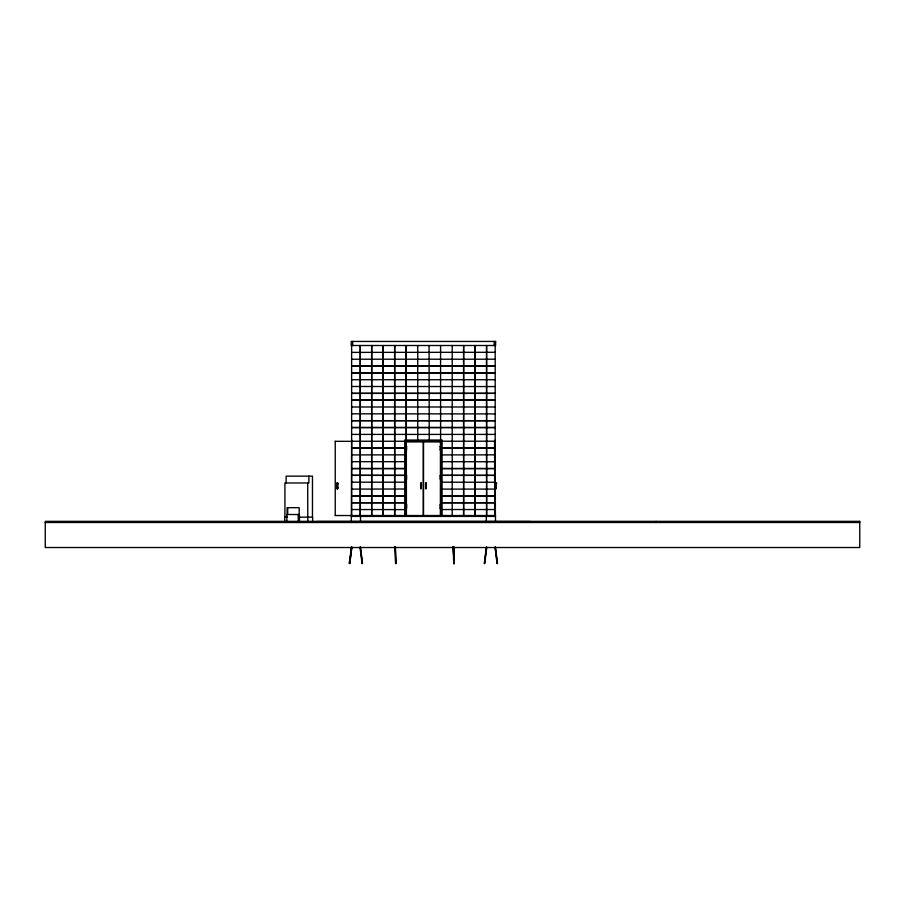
<?xml version="1.0" encoding="UTF-8"?>
<svg xmlns="http://www.w3.org/2000/svg" width="905" height="905" viewBox="0 0 905 905"><rect width="100%" height="100%" fill="white"/><g stroke="black" fill="none" stroke-linecap="round" stroke-linejoin="round"><path stroke-width="1.36" d="M351.909 547.208L349.296 563.51L351.378 547.129M349.839 563.566L351.593 547.152M349.749 563.566L351.819 547.186M484.277 563.51L486.347 547.129M484.492 563.544L486.573 547.152M484.718 563.566L486.8 547.186M395.553 563.566L394.987 546.62M453.077 546.643L454.186 563.555L453.71 546.631M362.102 563.555L360.02 547.186M497.071 563.566L495.001 547.186M351.706 352.384L495.114 352.294M351.706 359.217L495.114 359.217M351.706 365.971L495.114 365.971M351.706 366.061L495.114 366.061M351.706 372.803L495.114 372.803M351.706 372.894L495.114 372.894M351.706 379.727L495.114 379.727M351.706 386.48L495.114 386.559M351.706 393.313L495.114 393.313M351.706 393.404L495.114 393.404M351.706 406.99L495.114 406.99M351.706 413.823L495.114 413.913M351.706 427.488L495.114 427.488M351.706 427.579L495.114 427.579M351.706 434.411L495.114 434.411M351.649 440.045L351.411 516.404L495.408 516.404L495.171 440.045M351.706 441.255L495.193 441.21M335.201 441.323L352.113 441.323M406.288 441.323L423.291 441.323L423.291 515.533M494.583 441.323L494.752 515.533M404.739 441.504L442.081 441.504M494.119 441.504L495.408 441.504M406.187 441.731L440.633 441.731M440.215 446.448L440.848 446.448L440.758 449.932M494.549 446.448L495.193 446.448M351.706 447.998L406.107 447.998M440.724 447.998L495.114 447.998M351.706 448.088L406.107 448.088M440.724 448.088L495.114 448.088M440.215 449.932L440.848 449.932M494.549 449.932L495.193 449.932M351.706 454.921L406.107 454.842M440.724 454.921L495.114 454.842M351.706 461.674L406.107 461.674M440.724 461.674L495.114 461.765M351.706 468.507L406.107 468.507M440.724 468.507L495.114 468.507M351.706 468.598L406.107 468.598M440.724 468.598L495.114 468.598M440.215 475.679L440.848 475.679M494.549 475.679L495.193 475.679M440.848 479.175L440.215 479.175L440.305 475.679M494.549 479.175L495.193 479.175M351.706 482.184L406.107 482.184M440.724 482.184L495.114 482.263M337.124 483.53L337.78 483.53M494.752 483.53L495.974 483.53M337.124 484.118L337.78 484.118M494.752 484.118L495.974 484.118M337.124 487.603L337.78 487.603M494.752 487.603L495.974 487.603M337.124 488.191L337.78 488.191M494.752 488.191L495.974 488.191M351.706 489.107L406.107 489.017M440.724 489.107L495.114 489.107M351.706 502.694L406.107 502.694M440.724 502.694L495.114 502.694M351.706 502.773L406.107 502.773M440.724 502.773L495.114 502.773M440.215 504.764L440.848 504.764M494.549 504.764L495.193 504.764M440.215 508.259L440.848 508.259M494.549 508.259L495.193 508.259M351.706 509.526L406.107 509.617M440.724 509.526L495.114 509.526M335.201 515.533L495.476 515.533L495.476 521.348M287.451 517.162L284.747 517.162L284.747 521.348M298.571 517.162L312.644 517.162L312.644 521.348M316.727 521.529L530.092 521.529M45.25 522.513L859.75 522.513M453.631 563.544L454.276 563.521M495.454 547.129L497.524 563.51M495.227 547.152L497.298 563.544M360.473 547.129L362.543 563.51M360.247 547.152L362.328 563.544M453.62 546.597L454.186 563.555M453.394 546.597L453.959 563.566M453.167 546.62L453.733 563.566M395.44 546.597L396.005 563.555M395.214 546.597L395.779 563.566M656.125 521.348L656.125 522.513M495.193 345.506L495.171 516.404M494.865 446.448L494.865 449.932M494.865 475.679L494.865 479.175M494.865 504.764L494.865 508.259M494.639 446.448L494.639 449.932M494.639 475.679L494.639 479.175M494.639 504.764L494.639 508.259M494.175 341.434L494.175 345.506M486.607 345.506L486.607 516.404L486.539 345.552M486.313 515.533L486.313 521.348M475.193 345.552L475.193 516.359M475.046 345.552L475.046 516.359M463.699 345.552L463.699 516.359M463.552 345.552L463.552 516.359M452.206 345.552L452.206 516.359M442.081 516.404L442.081 440.045L404.739 440.045L404.739 516.404M440.758 475.679L440.758 479.175M440.758 504.764L440.758 508.259M440.577 345.552L440.633 516.404M440.396 516.404L440.531 441.323L423.529 441.323L423.529 515.533M440.305 446.448L440.305 449.932M440.305 504.764L440.305 508.259M429.083 345.552L429.23 441.165M417.737 345.552L417.737 441.165M406.243 345.552L406.424 516.404M406.107 345.552L406.187 516.404M394.761 345.552L394.761 516.359M394.614 345.552L394.614 516.359M383.268 345.552L383.268 516.359M383.12 345.552L383.12 516.359M371.774 345.552L371.774 516.359M371.627 345.552L371.627 516.359M360.507 515.533L360.507 521.348M360.292 345.552L360.292 516.359M360.213 345.506L360.213 516.404M352.656 341.434L352.656 345.506M351.638 345.506L351.638 516.404M351.344 515.533L351.344 521.348M337.576 482.953L337.576 488.768M337.327 483.53L337.282 484.118M337.327 487.603L337.282 488.191M337.067 482.953L337.067 488.768M335.246 441.323L335.246 515.533M312.463 517.162L312.463 476.143L286.116 476.143L286.116 482.976M308.877 476.143L308.877 482.976L284.928 482.976L284.928 517.162M307.689 482.976L307.791 521.348M299.431 521.348L299.431 514.515L286.851 514.515L286.851 521.348M299.17 514.515L299.17 507.682L287.111 507.682L287.111 514.515M298.231 514.515L298.231 521.348M287.711 507.682L287.711 514.515M495.623 341.434L351.197 341.434L351.197 345.506L495.623 345.506L495.623 341.434M495.114 400.146L351.706 400.146L495.114 400.236M495.114 420.655L351.706 420.655L495.114 420.746M406.617 446.448L405.972 446.448L405.972 449.932L406.617 449.932L406.515 446.448M406.107 475.34L351.706 475.34L406.107 475.43M495.114 475.34L440.724 475.34L495.114 475.43M406.617 475.679L405.972 475.679L405.972 479.175L406.617 479.175L406.515 475.679M337.644 482.953L336.999 482.953L336.999 488.768L337.644 488.768L337.644 482.953M421.255 482.953L420.678 482.953L420.678 488.768L421.255 488.768L421.255 482.953M426.142 482.953L425.565 482.953L425.565 488.768L426.142 488.768L426.142 482.953M496.494 482.953L495.974 488.768L496.494 482.953M406.107 495.85L351.706 495.85L406.107 495.94M495.114 495.85L440.724 495.85L495.114 495.94M406.617 504.764L405.972 504.764L405.972 508.259L406.617 508.259L406.617 504.764M859.75 521.348L45.25 521.348L45.25 547.525L859.75 547.525L859.75 521.348"/></g></svg>
